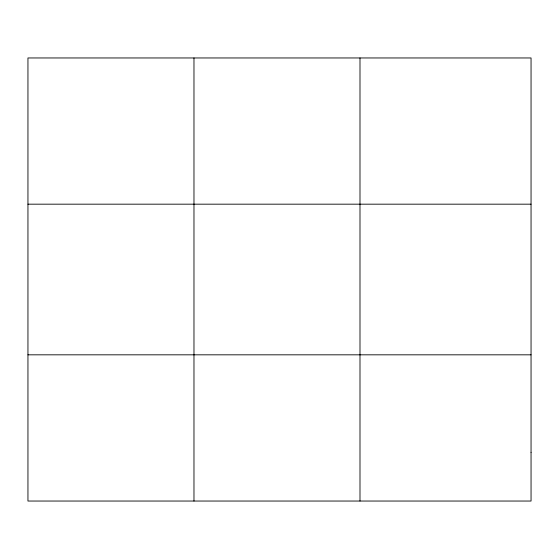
<?xml version="1.0" encoding="UTF-8"?>
<svg xmlns="http://www.w3.org/2000/svg" width="559" height="559" viewBox="0 0 559 559"><rect width="100%" height="100%" fill="white"/><g stroke="black" fill="none" stroke-linecap="round" stroke-linejoin="round"><path stroke-width="0.84" d="M193.973 501.039L193.973 57.961M359.996 501.039L359.996 57.961M27.95 204.175L531.05 204.175M27.95 354.825L531.05 354.825M531.05 452.301L531.05 501.039L27.95 501.039L27.95 57.961L531.05 57.961L531.05 452.301"/></g></svg>
